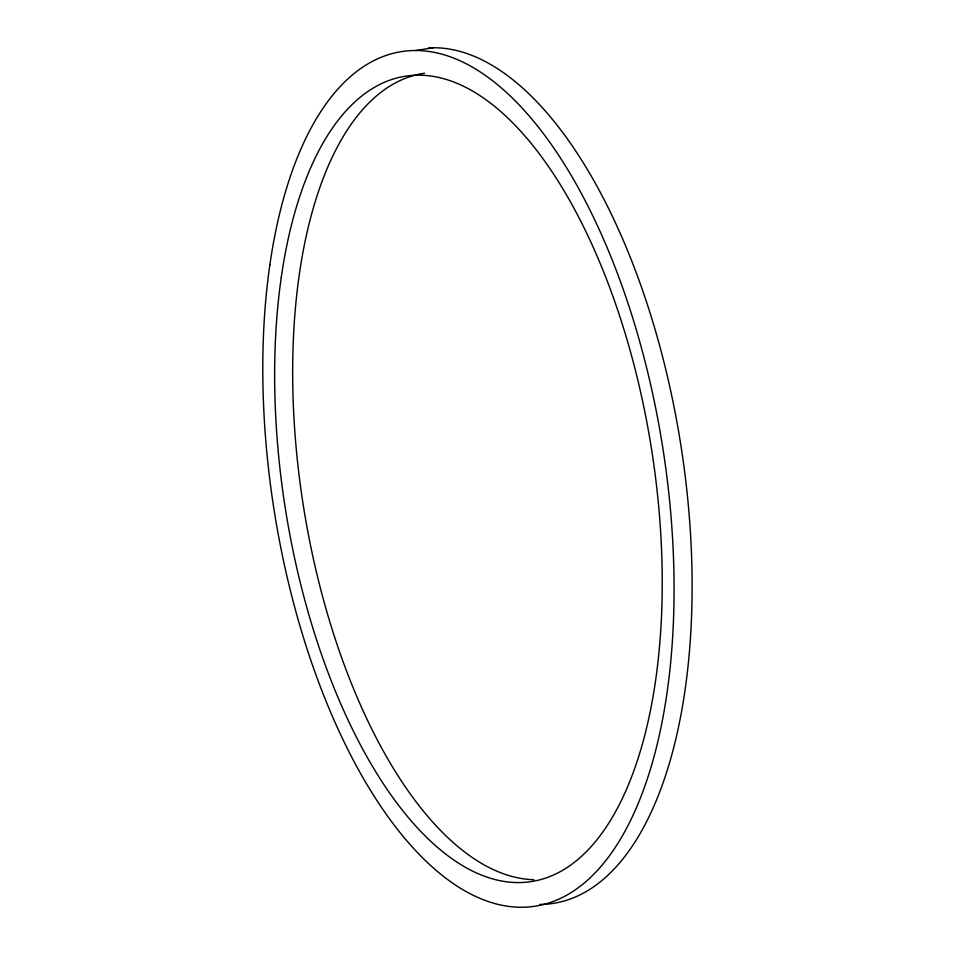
<?xml version="1.0" encoding="UTF-8"?>
<svg xmlns="http://www.w3.org/2000/svg" width="955" height="955" viewBox="0 0 955 955"><rect width="100%" height="100%" fill="white"/><g stroke="black" fill="none" stroke-linecap="round" stroke-linejoin="round"><path stroke-width="1.43" d="M415.294 50.567L433.224 47.75M428.819 47.857A432.496 196.826 81.1 0 1 684.556 471.054A432.496 196.826 81.1 0 1 539.706 904.433M533.857 879.722A407.582 185.485 81.1 0 1 300.479 486.107A407.582 185.485 81.1 0 1 424.569 73.237M269.835 264.977A432.496 196.826 81.1 0 0 521.776 907.25A432.496 196.826 81.1 0 0 613.993 264.499A432.496 196.826 81.1 0 0 269.835 264.977M281.283 277.296A407.582 185.485 81.1 0 0 518.708 882.575A407.582 185.485 81.1 0 0 605.613 276.843A407.582 185.485 81.1 0 0 281.283 277.296"/></g></svg>
